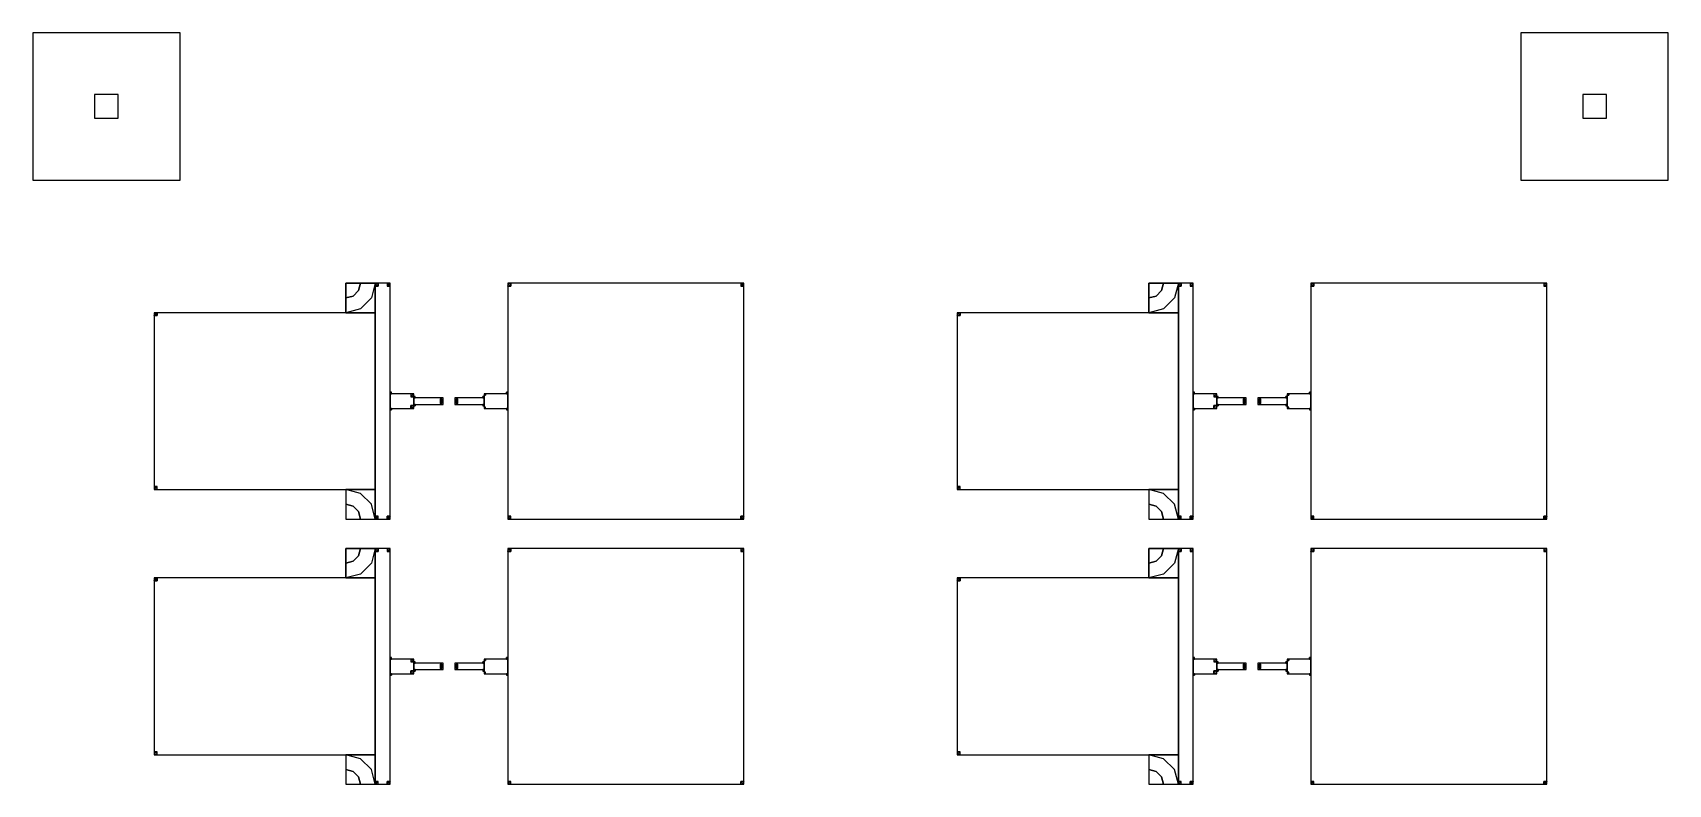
# Model space of a CAD drawing. Extents: x -50899 to 50899, y -48295 to 50898.
# Drawn here: x -25375 to -19825, y 26150 to 28700 of the extents above; entities that cross this region are included whole.
import ezdxf

# ---------------------------------------------------------------- set-up
doc = ezdxf.new("R2010")
doc.units = 0

# ---------------------------------------------------------------- blocks, each defined once
blk = doc.blocks.new('C')
for points in [[(-50, 52850), (-50, 52350), (450, 52350), (450, 52850), (-50, 52850)], [(5000, 52850), (5000, 52350), (5500, 52350), (5500, 52850), (5000, 52850)], [(160, 52640), (160, 52560), (240, 52560), (240, 52640), (160, 52640)], [(5210, 52640), (5210, 52560), (5290, 52560), (5290, 52640), (5210, 52640)], [(1112.5, 51900), (1112.5, 52000), (1012.5, 52000), (1012.5, 51900), (1112.5, 51900)], [(1112.5, 52000), (1099.1, 51950), (1062.5, 51913.4), (1012.5, 51900), (1012.5, 51950), (1037.5, 51956.7), (1055.8, 51975), (1062.5, 52000), (1112.5, 52000)], [(1062.5, 52000), (1055.8, 51975), (1037.5, 51956.7), (1012.5, 51950), (1012.5, 52000), (1012.5, 52000), (1012.5, 52000), (1012.5, 52000), (1062.5, 52000)], [(1162.5, 52000), (1112.5, 52000), (1112.5, 51200), (1162.5, 51200), (1162.5, 52000)], [(1112.5, 52000), (1112.5, 51990), (1122.5, 51990), (1122.5, 52000), (1112.5, 52000)], [(1112.5, 51990), (1113.8, 51995), (1117.5, 51998.7), (1122.5, 52000), (1122.5, 51995), (1120, 51994.3), (1118.2, 51992.5), (1117.5, 51990), (1112.5, 51990)], [(1117.5, 51990), (1118.2, 51992.5), (1120, 51994.3), (1122.5, 51995), (1122.5, 51990), (1122.5, 51990), (1122.5, 51990), (1122.5, 51990), (1117.5, 51990)], [(1152.5, 52000), (1152.5, 51990), (1162.5, 51990), (1162.5, 52000), (1152.5, 52000)], [(1162.5, 51990), (1161.2, 51995), (1157.5, 51998.7), (1152.5, 52000), (1152.5, 51995), (1155, 51994.3), (1156.8, 51992.5), (1157.5, 51990), (1162.5, 51990)], [(1157.5, 51990), (1156.8, 51992.5), (1155, 51994.3), (1152.5, 51995), (1152.5, 51990), (1152.5, 51990), (1152.5, 51990), (1152.5, 51990), (1157.5, 51990)], [(1562.5, 51200), (2362.5, 51200), (2362.5, 52000), (1562.5, 52000), (1562.5, 51200)], [(1562.5, 52000), (1562.5, 51990), (1572.5, 51990), (1572.5, 52000), (1562.5, 52000)], [(1562.5, 51990), (1563.8, 51995), (1567.5, 51998.7), (1572.5, 52000), (1572.5, 51995), (1570, 51994.3), (1568.2, 51992.5), (1567.5, 51990), (1562.5, 51990)], [(1567.5, 51990), (1568.2, 51992.5), (1570, 51994.3), (1572.5, 51995), (1572.5, 51990), (1572.5, 51990), (1572.5, 51990), (1572.5, 51990), (1567.5, 51990)], [(2352.5, 52000), (2352.5, 51990), (2362.5, 51990), (2362.5, 52000), (2352.5, 52000)], [(2362.5, 51990), (2361.2, 51995), (2357.5, 51998.7), (2352.5, 52000), (2352.5, 51995), (2355, 51994.3), (2356.8, 51992.5), (2357.5, 51990), (2362.5, 51990)], [(2357.5, 51990), (2356.8, 51992.5), (2355, 51994.3), (2352.5, 51995), (2352.5, 51990), (2352.5, 51990), (2352.5, 51990), (2352.5, 51990), (2357.5, 51990)], [(3837.5, 51900), (3837.5, 52000), (3737.5, 52000), (3737.5, 51900), (3837.5, 51900)], [(3837.5, 52000), (3824.1, 51950), (3787.5, 51913.4), (3737.5, 51900), (3737.5, 51950), (3762.5, 51956.7), (3780.8, 51975), (3787.5, 52000), (3837.5, 52000)], [(3787.5, 52000), (3780.8, 51975), (3762.5, 51956.7), (3737.5, 51950), (3737.5, 52000), (3737.5, 52000), (3737.5, 52000), (3737.5, 52000), (3787.5, 52000)], [(3887.5, 52000), (3837.5, 52000), (3837.5, 51200), (3887.5, 51200), (3887.5, 52000)], [(3837.5, 52000), (3837.5, 51990), (3847.5, 51990), (3847.5, 52000), (3837.5, 52000)], [(3837.5, 51990), (3838.8, 51995), (3842.5, 51998.7), (3847.5, 52000), (3847.5, 51995), (3845, 51994.3), (3843.2, 51992.5), (3842.5, 51990), (3837.5, 51990)], [(3842.5, 51990), (3843.2, 51992.5), (3845, 51994.3), (3847.5, 51995), (3847.5, 51990), (3847.5, 51990), (3847.5, 51990), (3847.5, 51990), (3842.5, 51990)], [(3877.5, 52000), (3877.5, 51990), (3887.5, 51990), (3887.5, 52000), (3877.5, 52000)], [(3887.5, 51990), (3886.2, 51995), (3882.5, 51998.7), (3877.5, 52000), (3877.5, 51995), (3880, 51994.3), (3881.8, 51992.5), (3882.5, 51990), (3887.5, 51990)], [(3882.5, 51990), (3881.8, 51992.5), (3880, 51994.3), (3877.5, 51995), (3877.5, 51990), (3877.5, 51990), (3877.5, 51990), (3877.5, 51990), (3882.5, 51990)], [(4287.5, 51200), (5087.5, 51200), (5087.5, 52000), (4287.5, 52000), (4287.5, 51200)], [(4287.5, 52000), (4287.5, 51990), (4297.5, 51990), (4297.5, 52000), (4287.5, 52000)], [(4287.5, 51990), (4288.8, 51995), (4292.5, 51998.7), (4297.5, 52000), (4297.5, 51995), (4295, 51994.3), (4293.2, 51992.5), (4292.5, 51990), (4287.5, 51990)], [(4292.5, 51990), (4293.2, 51992.5), (4295, 51994.3), (4297.5, 51995), (4297.5, 51990), (4297.5, 51990), (4297.5, 51990), (4297.5, 51990), (4292.5, 51990)], [(5077.5, 52000), (5077.5, 51990), (5087.5, 51990), (5087.5, 52000), (5077.5, 52000)], [(5087.5, 51990), (5086.2, 51995), (5082.5, 51998.7), (5077.5, 52000), (5077.5, 51995), (5080, 51994.3), (5081.8, 51992.5), (5082.5, 51990), (5087.5, 51990)], [(5082.5, 51990), (5081.8, 51992.5), (5080, 51994.3), (5077.5, 51995), (5077.5, 51990), (5077.5, 51990), (5077.5, 51990), (5077.5, 51990), (5082.5, 51990)], [(1112.5, 51900), (362.5, 51900), (362.5, 51300), (1112.5, 51300), (1112.5, 51900)], [(362.5, 51900), (362.5, 51890), (372.5, 51890), (372.5, 51900), (362.5, 51900)], [(362.5, 51890), (363.8, 51895), (367.5, 51898.7), (372.5, 51900), (372.5, 51895), (370, 51894.3), (368.2, 51892.5), (367.5, 51890), (362.5, 51890)], [(367.5, 51890), (368.2, 51892.5), (370, 51894.3), (372.5, 51895), (372.5, 51890), (372.5, 51890), (372.5, 51890), (372.5, 51890), (367.5, 51890)], [(3837.5, 51900), (3087.5, 51900), (3087.5, 51300), (3837.5, 51300), (3837.5, 51900)], [(3087.5, 51900), (3087.5, 51890), (3097.5, 51890), (3097.5, 51900), (3087.5, 51900)], [(3087.5, 51890), (3088.8, 51895), (3092.5, 51898.7), (3097.5, 51900), (3097.5, 51895), (3095, 51894.3), (3093.2, 51892.5), (3092.5, 51890), (3087.5, 51890)], [(3092.5, 51890), (3093.2, 51892.5), (3095, 51894.3), (3097.5, 51895), (3097.5, 51890), (3097.5, 51890), (3097.5, 51890), (3097.5, 51890), (3092.5, 51890)], [(1167.5, 51625), (1167.5, 51630), (1162.5, 51630), (1162.5, 51625), (1167.5, 51625)], [(1162.5, 51630), (1163.2, 51627.5), (1165, 51625.7), (1167.5, 51625), (1167.5, 51627.5), (1166.2, 51627.8), (1165.3, 51628.8), (1165, 51630), (1162.5, 51630)], [(1243, 51625), (1162.5, 51625), (1162.5, 51575), (1243, 51575), (1243, 51625)], [(1165, 51630), (1165.3, 51628.8), (1166.2, 51627.8), (1167.5, 51627.5), (1167.5, 51630), (1167.5, 51630), (1167.5, 51630), (1167.5, 51630), (1165, 51630)], [(1233, 51625), (1233, 51615), (1243, 51615), (1243, 51625), (1233, 51625)], [(1243, 51615), (1241.7, 51620), (1238, 51623.7), (1233, 51625), (1233, 51620), (1235.5, 51619.3), (1237.3, 51617.5), (1238, 51615), (1243, 51615)], [(1238, 51615), (1237.3, 51617.5), (1235.5, 51619.3), (1233, 51620), (1233, 51615), (1233, 51615), (1233, 51615), (1233, 51615), (1238, 51615)], [(1248, 51611), (1248, 51616), (1243, 51616), (1243, 51611), (1248, 51611)], [(1243, 51616), (1243.7, 51613.5), (1245.5, 51611.7), (1248, 51611), (1248, 51613.5), (1246.8, 51613.8), (1245.8, 51614.8), (1245.5, 51616), (1243, 51616)], [(1245.5, 51616), (1245.8, 51614.8), (1246.8, 51613.8), (1248, 51613.5), (1248, 51616), (1248, 51616), (1248, 51616), (1248, 51616), (1245.5, 51616)], [(1482, 51611), (1482, 51616), (1477, 51616), (1477, 51611), (1482, 51611)], [(1482, 51616), (1481.3, 51613.5), (1479.5, 51611.7), (1477, 51611), (1477, 51613.5), (1478.2, 51613.8), (1479.2, 51614.8), (1479.5, 51616), (1482, 51616)], [(1479.5, 51616), (1479.2, 51614.8), (1478.2, 51613.8), (1477, 51613.5), (1477, 51616), (1477, 51616), (1477, 51616), (1477, 51616), (1479.5, 51616)], [(1482, 51575), (1562.5, 51575), (1562.5, 51625), (1482, 51625), (1482, 51575)], [(1482, 51625), (1482, 51620), (1487, 51620), (1487, 51625), (1482, 51625)], [(1482, 51620), (1482.7, 51622.5), (1484.5, 51624.3), (1487, 51625), (1487, 51622.5), (1485.8, 51622.2), (1484.8, 51621.2), (1484.5, 51620), (1482, 51620)], [(1484.5, 51620), (1484.8, 51621.2), (1485.8, 51622.2), (1487, 51622.5), (1487, 51620), (1487, 51620), (1487, 51620), (1487, 51620), (1484.5, 51620)], [(1562.5, 51625), (1562.5, 51630), (1557.5, 51630), (1557.5, 51625), (1562.5, 51625)], [(1562.5, 51630), (1561.8, 51627.5), (1560, 51625.7), (1557.5, 51625), (1557.5, 51627.5), (1558.8, 51627.8), (1559.7, 51628.8), (1560, 51630), (1562.5, 51630)], [(1560, 51630), (1559.7, 51628.8), (1558.8, 51627.8), (1557.5, 51627.5), (1557.5, 51630), (1557.5, 51630), (1557.5, 51630), (1557.5, 51630), (1560, 51630)], [(3892.5, 51625), (3892.5, 51630), (3887.5, 51630), (3887.5, 51625), (3892.5, 51625)], [(3887.5, 51630), (3888.2, 51627.5), (3890, 51625.7), (3892.5, 51625), (3892.5, 51627.5), (3891.2, 51627.8), (3890.3, 51628.8), (3890, 51630), (3887.5, 51630)], [(3968, 51625), (3887.5, 51625), (3887.5, 51575), (3968, 51575), (3968, 51625)], [(3890, 51630), (3890.3, 51628.8), (3891.2, 51627.8), (3892.5, 51627.5), (3892.5, 51630), (3892.5, 51630), (3892.5, 51630), (3892.5, 51630), (3890, 51630)], [(3958, 51625), (3958, 51615), (3968, 51615), (3968, 51625), (3958, 51625)], [(3968, 51615), (3966.7, 51620), (3963, 51623.7), (3958, 51625), (3958, 51620), (3960.5, 51619.3), (3962.3, 51617.5), (3963, 51615), (3968, 51615)], [(3963, 51615), (3962.3, 51617.5), (3960.5, 51619.3), (3958, 51620), (3958, 51615), (3958, 51615), (3958, 51615), (3958, 51615), (3963, 51615)], [(3973, 51611), (3973, 51616), (3968, 51616), (3968, 51611), (3973, 51611)], [(3968, 51616), (3968.7, 51613.5), (3970.5, 51611.7), (3973, 51611), (3973, 51613.5), (3971.8, 51613.8), (3970.8, 51614.8), (3970.5, 51616), (3968, 51616)], [(3970.5, 51616), (3970.8, 51614.8), (3971.8, 51613.8), (3973, 51613.5), (3973, 51616), (3973, 51616), (3973, 51616), (3973, 51616), (3970.5, 51616)], [(4207, 51611), (4207, 51616), (4202, 51616), (4202, 51611), (4207, 51611)], [(4207, 51616), (4206.3, 51613.5), (4204.5, 51611.7), (4202, 51611), (4202, 51613.5), (4203.2, 51613.8), (4204.2, 51614.8), (4204.5, 51616), (4207, 51616)], [(4204.5, 51616), (4204.2, 51614.8), (4203.2, 51613.8), (4202, 51613.5), (4202, 51616), (4202, 51616), (4202, 51616), (4202, 51616), (4204.5, 51616)], [(4207, 51575), (4287.5, 51575), (4287.5, 51625), (4207, 51625), (4207, 51575)], [(4207, 51625), (4207, 51620), (4212, 51620), (4212, 51625), (4207, 51625)], [(4207, 51620), (4207.7, 51622.5), (4209.5, 51624.3), (4212, 51625), (4212, 51622.5), (4210.8, 51622.2), (4209.8, 51621.2), (4209.5, 51620), (4207, 51620)], [(4209.5, 51620), (4209.8, 51621.2), (4210.8, 51622.2), (4212, 51622.5), (4212, 51620), (4212, 51620), (4212, 51620), (4212, 51620), (4209.5, 51620)], [(4287.5, 51625), (4287.5, 51630), (4282.5, 51630), (4282.5, 51625), (4287.5, 51625)], [(4287.5, 51630), (4286.8, 51627.5), (4285, 51625.7), (4282.5, 51625), (4282.5, 51627.5), (4283.8, 51627.8), (4284.7, 51628.8), (4285, 51630), (4287.5, 51630)], [(4285, 51630), (4284.7, 51628.8), (4283.8, 51627.8), (4282.5, 51627.5), (4282.5, 51630), (4282.5, 51630), (4282.5, 51630), (4282.5, 51630), (4285, 51630)], [(1162.5, 51575), (1162.5, 51570), (1167.5, 51570), (1167.5, 51575), (1162.5, 51575)], [(1162.5, 51570), (1163.2, 51572.5), (1165, 51574.3), (1167.5, 51575), (1167.5, 51572.5), (1166.2, 51572.2), (1165.3, 51571.2), (1165, 51570), (1162.5, 51570)], [(1165, 51570), (1165.3, 51571.2), (1166.2, 51572.2), (1167.5, 51572.5), (1167.5, 51570), (1167.5, 51570), (1167.5, 51570), (1167.5, 51570), (1165, 51570)], [(1243, 51575), (1243, 51585), (1233, 51585), (1233, 51575), (1243, 51575)], [(1243, 51585), (1241.7, 51580), (1238, 51576.3), (1233, 51575), (1233, 51580), (1235.5, 51580.7), (1237.3, 51582.5), (1238, 51585), (1243, 51585)], [(1238, 51585), (1237.3, 51582.5), (1235.5, 51580.7), (1233, 51580), (1233, 51585), (1233, 51585), (1233, 51585), (1233, 51585), (1238, 51585)], [(1343, 51611), (1243, 51611), (1243, 51589), (1343, 51589), (1343, 51611)], [(1243, 51589), (1243, 51584), (1248, 51584), (1248, 51589), (1243, 51589)], [(1243, 51584), (1243.7, 51586.5), (1245.5, 51588.3), (1248, 51589), (1248, 51586.5), (1246.8, 51586.2), (1245.8, 51585.2), (1245.5, 51584), (1243, 51584)], [(1245.5, 51584), (1245.8, 51585.2), (1246.8, 51586.2), (1248, 51586.5), (1248, 51584), (1248, 51584), (1248, 51584), (1248, 51584), (1245.5, 51584)], [(1338, 51607.5), (1333, 51607.5), (1333, 51592.5), (1338, 51592.5), (1338, 51607.5)], [(1343, 51602.5), (1338, 51602.5), (1338, 51597.5), (1343, 51597.5), (1343, 51602.5)], [(1382, 51589), (1482, 51589), (1482, 51611), (1382, 51611), (1382, 51589)], [(1382, 51597.5), (1387, 51597.5), (1387, 51602.5), (1382, 51602.5), (1382, 51597.5)], [(1387, 51592.5), (1392, 51592.5), (1392, 51607.5), (1387, 51607.5), (1387, 51592.5)], [(1477, 51589), (1477, 51584), (1482, 51584), (1482, 51589), (1477, 51589)], [(1482, 51584), (1481.3, 51586.5), (1479.5, 51588.3), (1477, 51589), (1477, 51586.5), (1478.2, 51586.2), (1479.2, 51585.2), (1479.5, 51584), (1482, 51584)], [(1479.5, 51584), (1479.2, 51585.2), (1478.2, 51586.2), (1477, 51586.5), (1477, 51584), (1477, 51584), (1477, 51584), (1477, 51584), (1479.5, 51584)], [(1487, 51575), (1487, 51580), (1482, 51580), (1482, 51575), (1487, 51575)], [(1482, 51580), (1482.7, 51577.5), (1484.5, 51575.7), (1487, 51575), (1487, 51577.5), (1485.8, 51577.8), (1484.8, 51578.8), (1484.5, 51580), (1482, 51580)], [(1484.5, 51580), (1484.8, 51578.8), (1485.8, 51577.8), (1487, 51577.5), (1487, 51580), (1487, 51580), (1487, 51580), (1487, 51580), (1484.5, 51580)], [(1557.5, 51575), (1557.5, 51570), (1562.5, 51570), (1562.5, 51575), (1557.5, 51575)], [(1562.5, 51570), (1561.8, 51572.5), (1560, 51574.3), (1557.5, 51575), (1557.5, 51572.5), (1558.8, 51572.2), (1559.7, 51571.2), (1560, 51570), (1562.5, 51570)], [(1560, 51570), (1559.7, 51571.2), (1558.8, 51572.2), (1557.5, 51572.5), (1557.5, 51570), (1557.5, 51570), (1557.5, 51570), (1557.5, 51570), (1560, 51570)], [(3887.5, 51575), (3887.5, 51570), (3892.5, 51570), (3892.5, 51575), (3887.5, 51575)], [(3887.5, 51570), (3888.2, 51572.5), (3890, 51574.3), (3892.5, 51575), (3892.5, 51572.5), (3891.2, 51572.2), (3890.3, 51571.2), (3890, 51570), (3887.5, 51570)], [(3890, 51570), (3890.3, 51571.2), (3891.2, 51572.2), (3892.5, 51572.5), (3892.5, 51570), (3892.5, 51570), (3892.5, 51570), (3892.5, 51570), (3890, 51570)], [(3968, 51575), (3968, 51585), (3958, 51585), (3958, 51575), (3968, 51575)], [(3968, 51585), (3966.7, 51580), (3963, 51576.3), (3958, 51575), (3958, 51580), (3960.5, 51580.7), (3962.3, 51582.5), (3963, 51585), (3968, 51585)], [(3963, 51585), (3962.3, 51582.5), (3960.5, 51580.7), (3958, 51580), (3958, 51585), (3958, 51585), (3958, 51585), (3958, 51585), (3963, 51585)], [(4068, 51611), (3968, 51611), (3968, 51589), (4068, 51589), (4068, 51611)], [(3968, 51589), (3968, 51584), (3973, 51584), (3973, 51589), (3968, 51589)], [(3968, 51584), (3968.7, 51586.5), (3970.5, 51588.3), (3973, 51589), (3973, 51586.5), (3971.8, 51586.2), (3970.8, 51585.2), (3970.5, 51584), (3968, 51584)], [(3970.5, 51584), (3970.8, 51585.2), (3971.8, 51586.2), (3973, 51586.5), (3973, 51584), (3973, 51584), (3973, 51584), (3973, 51584), (3970.5, 51584)], [(4063, 51607.5), (4058, 51607.5), (4058, 51592.5), (4063, 51592.5), (4063, 51607.5)], [(4068, 51602.5), (4063, 51602.5), (4063, 51597.5), (4068, 51597.5), (4068, 51602.5)], [(4107, 51589), (4207, 51589), (4207, 51611), (4107, 51611), (4107, 51589)], [(4107, 51597.5), (4112, 51597.5), (4112, 51602.5), (4107, 51602.5), (4107, 51597.5)], [(4112, 51592.5), (4117, 51592.5), (4117, 51607.5), (4112, 51607.5), (4112, 51592.5)], [(4202, 51589), (4202, 51584), (4207, 51584), (4207, 51589), (4202, 51589)], [(4207, 51584), (4206.3, 51586.5), (4204.5, 51588.3), (4202, 51589), (4202, 51586.5), (4203.2, 51586.2), (4204.2, 51585.2), (4204.5, 51584), (4207, 51584)], [(4204.5, 51584), (4204.2, 51585.2), (4203.2, 51586.2), (4202, 51586.5), (4202, 51584), (4202, 51584), (4202, 51584), (4202, 51584), (4204.5, 51584)], [(4212, 51575), (4212, 51580), (4207, 51580), (4207, 51575), (4212, 51575)], [(4207, 51580), (4207.7, 51577.5), (4209.5, 51575.7), (4212, 51575), (4212, 51577.5), (4210.8, 51577.8), (4209.8, 51578.8), (4209.5, 51580), (4207, 51580)], [(4209.5, 51580), (4209.8, 51578.8), (4210.8, 51577.8), (4212, 51577.5), (4212, 51580), (4212, 51580), (4212, 51580), (4212, 51580), (4209.5, 51580)], [(4282.5, 51575), (4282.5, 51570), (4287.5, 51570), (4287.5, 51575), (4282.5, 51575)], [(4287.5, 51570), (4286.8, 51572.5), (4285, 51574.3), (4282.5, 51575), (4282.5, 51572.5), (4283.8, 51572.2), (4284.7, 51571.2), (4285, 51570), (4287.5, 51570)], [(4285, 51570), (4284.7, 51571.2), (4283.8, 51572.2), (4282.5, 51572.5), (4282.5, 51570), (4282.5, 51570), (4282.5, 51570), (4282.5, 51570), (4285, 51570)], [(372.5, 51300), (372.5, 51310), (362.5, 51310), (362.5, 51300), (372.5, 51300)], [(362.5, 51310), (363.8, 51305), (367.5, 51301.3), (372.5, 51300), (372.5, 51305), (370, 51305.7), (368.2, 51307.5), (367.5, 51310), (362.5, 51310)], [(367.5, 51310), (368.2, 51307.5), (370, 51305.7), (372.5, 51305), (372.5, 51310), (372.5, 51310), (372.5, 51310), (372.5, 51310), (367.5, 51310)], [(1012.5, 51300), (1012.5, 51200), (1112.5, 51200), (1112.5, 51300), (1012.5, 51300)], [(1112.5, 51200), (1099.1, 51250), (1062.5, 51286.6), (1012.5, 51300), (1012.5, 51250), (1037.5, 51243.3), (1055.8, 51225), (1062.5, 51200), (1112.5, 51200)], [(3097.5, 51300), (3097.5, 51310), (3087.5, 51310), (3087.5, 51300), (3097.5, 51300)], [(3087.5, 51310), (3088.8, 51305), (3092.5, 51301.3), (3097.5, 51300), (3097.5, 51305), (3095, 51305.7), (3093.2, 51307.5), (3092.5, 51310), (3087.5, 51310)], [(3092.5, 51310), (3093.2, 51307.5), (3095, 51305.7), (3097.5, 51305), (3097.5, 51310), (3097.5, 51310), (3097.5, 51310), (3097.5, 51310), (3092.5, 51310)], [(3737.5, 51300), (3737.5, 51200), (3837.5, 51200), (3837.5, 51300), (3737.5, 51300)], [(3837.5, 51200), (3824.1, 51250), (3787.5, 51286.6), (3737.5, 51300), (3737.5, 51250), (3762.5, 51243.3), (3780.8, 51225), (3787.5, 51200), (3837.5, 51200)], [(1062.5, 51200), (1055.8, 51225), (1037.5, 51243.3), (1012.5, 51250), (1012.5, 51200), (1012.5, 51200), (1012.5, 51200), (1012.5, 51200), (1062.5, 51200)], [(3787.5, 51200), (3780.8, 51225), (3762.5, 51243.3), (3737.5, 51250), (3737.5, 51200), (3737.5, 51200), (3737.5, 51200), (3737.5, 51200), (3787.5, 51200)], [(1122.5, 51200), (1122.5, 51210), (1112.5, 51210), (1112.5, 51200), (1122.5, 51200)], [(1112.5, 51210), (1113.8, 51205), (1117.5, 51201.3), (1122.5, 51200), (1122.5, 51205), (1120, 51205.7), (1118.2, 51207.5), (1117.5, 51210), (1112.5, 51210)], [(1117.5, 51210), (1118.2, 51207.5), (1120, 51205.7), (1122.5, 51205), (1122.5, 51210), (1122.5, 51210), (1122.5, 51210), (1122.5, 51210), (1117.5, 51210)], [(1162.5, 51200), (1162.5, 51210), (1152.5, 51210), (1152.5, 51200), (1162.5, 51200)], [(1162.5, 51210), (1161.2, 51205), (1157.5, 51201.3), (1152.5, 51200), (1152.5, 51205), (1155, 51205.7), (1156.8, 51207.5), (1157.5, 51210), (1162.5, 51210)], [(1157.5, 51210), (1156.8, 51207.5), (1155, 51205.7), (1152.5, 51205), (1152.5, 51210), (1152.5, 51210), (1152.5, 51210), (1152.5, 51210), (1157.5, 51210)], [(1572.5, 51200), (1572.5, 51210), (1562.5, 51210), (1562.5, 51200), (1572.5, 51200)], [(1562.5, 51210), (1563.8, 51205), (1567.5, 51201.3), (1572.5, 51200), (1572.5, 51205), (1570, 51205.7), (1568.2, 51207.5), (1567.5, 51210), (1562.5, 51210)], [(1567.5, 51210), (1568.2, 51207.5), (1570, 51205.7), (1572.5, 51205), (1572.5, 51210), (1572.5, 51210), (1572.5, 51210), (1572.5, 51210), (1567.5, 51210)], [(2362.5, 51200), (2362.5, 51210), (2352.5, 51210), (2352.5, 51200), (2362.5, 51200)], [(2362.5, 51210), (2361.2, 51205), (2357.5, 51201.3), (2352.5, 51200), (2352.5, 51205), (2355, 51205.7), (2356.8, 51207.5), (2357.5, 51210), (2362.5, 51210)], [(2357.5, 51210), (2356.8, 51207.5), (2355, 51205.7), (2352.5, 51205), (2352.5, 51210), (2352.5, 51210), (2352.5, 51210), (2352.5, 51210), (2357.5, 51210)], [(3847.5, 51200), (3847.5, 51210), (3837.5, 51210), (3837.5, 51200), (3847.5, 51200)], [(3837.5, 51210), (3838.8, 51205), (3842.5, 51201.3), (3847.5, 51200), (3847.5, 51205), (3845, 51205.7), (3843.2, 51207.5), (3842.5, 51210), (3837.5, 51210)], [(3842.5, 51210), (3843.2, 51207.5), (3845, 51205.7), (3847.5, 51205), (3847.5, 51210), (3847.5, 51210), (3847.5, 51210), (3847.5, 51210), (3842.5, 51210)], [(3887.5, 51200), (3887.5, 51210), (3877.5, 51210), (3877.5, 51200), (3887.5, 51200)], [(3887.5, 51210), (3886.2, 51205), (3882.5, 51201.3), (3877.5, 51200), (3877.5, 51205), (3880, 51205.7), (3881.8, 51207.5), (3882.5, 51210), (3887.5, 51210)], [(3882.5, 51210), (3881.8, 51207.5), (3880, 51205.7), (3877.5, 51205), (3877.5, 51210), (3877.5, 51210), (3877.5, 51210), (3877.5, 51210), (3882.5, 51210)], [(4297.5, 51200), (4297.5, 51210), (4287.5, 51210), (4287.5, 51200), (4297.5, 51200)], [(4287.5, 51210), (4288.8, 51205), (4292.5, 51201.3), (4297.5, 51200), (4297.5, 51205), (4295, 51205.7), (4293.2, 51207.5), (4292.5, 51210), (4287.5, 51210)], [(4292.5, 51210), (4293.2, 51207.5), (4295, 51205.7), (4297.5, 51205), (4297.5, 51210), (4297.5, 51210), (4297.5, 51210), (4297.5, 51210), (4292.5, 51210)], [(5087.5, 51200), (5087.5, 51210), (5077.5, 51210), (5077.5, 51200), (5087.5, 51200)], [(5087.5, 51210), (5086.2, 51205), (5082.5, 51201.3), (5077.5, 51200), (5077.5, 51205), (5080, 51205.7), (5081.8, 51207.5), (5082.5, 51210), (5087.5, 51210)], [(5082.5, 51210), (5081.8, 51207.5), (5080, 51205.7), (5077.5, 51205), (5077.5, 51210), (5077.5, 51210), (5077.5, 51210), (5077.5, 51210), (5082.5, 51210)], [(1112.5, 51000), (1112.5, 51100), (1012.5, 51100), (1012.5, 51000), (1112.5, 51000)], [(1112.5, 51100), (1099.1, 51050), (1062.5, 51013.4), (1012.5, 51000), (1012.5, 51050), (1037.5, 51056.7), (1055.8, 51075), (1062.5, 51100), (1112.5, 51100)], [(1062.5, 51100), (1055.8, 51075), (1037.5, 51056.7), (1012.5, 51050), (1012.5, 51100), (1012.5, 51100), (1012.5, 51100), (1012.5, 51100), (1062.5, 51100)], [(1162.5, 51100), (1112.5, 51100), (1112.5, 50300), (1162.5, 50300), (1162.5, 51100)], [(1112.5, 51100), (1112.5, 51090), (1122.5, 51090), (1122.5, 51100), (1112.5, 51100)], [(1112.5, 51090), (1113.8, 51095), (1117.5, 51098.7), (1122.5, 51100), (1122.5, 51095), (1120, 51094.3), (1118.2, 51092.5), (1117.5, 51090), (1112.5, 51090)], [(1117.5, 51090), (1118.2, 51092.5), (1120, 51094.3), (1122.5, 51095), (1122.5, 51090), (1122.5, 51090), (1122.5, 51090), (1122.5, 51090), (1117.5, 51090)], [(1152.5, 51100), (1152.5, 51090), (1162.5, 51090), (1162.5, 51100), (1152.5, 51100)], [(1162.5, 51090), (1161.2, 51095), (1157.5, 51098.7), (1152.5, 51100), (1152.5, 51095), (1155, 51094.3), (1156.8, 51092.5), (1157.5, 51090), (1162.5, 51090)], [(1157.5, 51090), (1156.8, 51092.5), (1155, 51094.3), (1152.5, 51095), (1152.5, 51090), (1152.5, 51090), (1152.5, 51090), (1152.5, 51090), (1157.5, 51090)], [(1562.5, 50300), (2362.5, 50300), (2362.5, 51100), (1562.5, 51100), (1562.5, 50300)], [(1562.5, 51100), (1562.5, 51090), (1572.5, 51090), (1572.5, 51100), (1562.5, 51100)], [(1562.5, 51090), (1563.8, 51095), (1567.5, 51098.7), (1572.5, 51100), (1572.5, 51095), (1570, 51094.3), (1568.2, 51092.5), (1567.5, 51090), (1562.5, 51090)], [(1567.5, 51090), (1568.2, 51092.5), (1570, 51094.3), (1572.5, 51095), (1572.5, 51090), (1572.5, 51090), (1572.5, 51090), (1572.5, 51090), (1567.5, 51090)], [(2352.5, 51100), (2352.5, 51090), (2362.5, 51090), (2362.5, 51100), (2352.5, 51100)], [(2362.5, 51090), (2361.2, 51095), (2357.5, 51098.7), (2352.5, 51100), (2352.5, 51095), (2355, 51094.3), (2356.8, 51092.5), (2357.5, 51090), (2362.5, 51090)], [(2357.5, 51090), (2356.8, 51092.5), (2355, 51094.3), (2352.5, 51095), (2352.5, 51090), (2352.5, 51090), (2352.5, 51090), (2352.5, 51090), (2357.5, 51090)], [(3837.5, 51000), (3837.5, 51100), (3737.5, 51100), (3737.5, 51000), (3837.5, 51000)], [(3837.5, 51100), (3824.1, 51050), (3787.5, 51013.4), (3737.5, 51000), (3737.5, 51050), (3762.5, 51056.7), (3780.8, 51075), (3787.5, 51100), (3837.5, 51100)], [(3787.5, 51100), (3780.8, 51075), (3762.5, 51056.7), (3737.5, 51050), (3737.5, 51100), (3737.5, 51100), (3737.5, 51100), (3737.5, 51100), (3787.5, 51100)], [(3887.5, 51100), (3837.5, 51100), (3837.5, 50300), (3887.5, 50300), (3887.5, 51100)], [(3837.5, 51100), (3837.5, 51090), (3847.5, 51090), (3847.5, 51100), (3837.5, 51100)], [(3837.5, 51090), (3838.8, 51095), (3842.5, 51098.7), (3847.5, 51100), (3847.5, 51095), (3845, 51094.3), (3843.2, 51092.5), (3842.5, 51090), (3837.5, 51090)], [(3842.5, 51090), (3843.2, 51092.5), (3845, 51094.3), (3847.5, 51095), (3847.5, 51090), (3847.5, 51090), (3847.5, 51090), (3847.5, 51090), (3842.5, 51090)], [(3877.5, 51100), (3877.5, 51090), (3887.5, 51090), (3887.5, 51100), (3877.5, 51100)], [(3887.5, 51090), (3886.2, 51095), (3882.5, 51098.7), (3877.5, 51100), (3877.5, 51095), (3880, 51094.3), (3881.8, 51092.5), (3882.5, 51090), (3887.5, 51090)], [(3882.5, 51090), (3881.8, 51092.5), (3880, 51094.3), (3877.5, 51095), (3877.5, 51090), (3877.5, 51090), (3877.5, 51090), (3877.5, 51090), (3882.5, 51090)], [(4287.5, 50300), (5087.5, 50300), (5087.5, 51100), (4287.5, 51100), (4287.5, 50300)], [(4287.5, 51100), (4287.5, 51090), (4297.5, 51090), (4297.5, 51100), (4287.5, 51100)], [(4287.5, 51090), (4288.8, 51095), (4292.5, 51098.7), (4297.5, 51100), (4297.5, 51095), (4295, 51094.3), (4293.2, 51092.5), (4292.5, 51090), (4287.5, 51090)], [(4292.5, 51090), (4293.2, 51092.5), (4295, 51094.3), (4297.5, 51095), (4297.5, 51090), (4297.5, 51090), (4297.5, 51090), (4297.5, 51090), (4292.5, 51090)], [(5077.5, 51100), (5077.5, 51090), (5087.5, 51090), (5087.5, 51100), (5077.5, 51100)], [(5087.5, 51090), (5086.2, 51095), (5082.5, 51098.7), (5077.5, 51100), (5077.5, 51095), (5080, 51094.3), (5081.8, 51092.5), (5082.5, 51090), (5087.5, 51090)], [(5082.5, 51090), (5081.8, 51092.5), (5080, 51094.3), (5077.5, 51095), (5077.5, 51090), (5077.5, 51090), (5077.5, 51090), (5077.5, 51090), (5082.5, 51090)], [(1112.5, 51000), (362.5, 51000), (362.5, 50400), (1112.5, 50400), (1112.5, 51000)], [(362.5, 51000), (362.5, 50990), (372.5, 50990), (372.5, 51000), (362.5, 51000)], [(362.5, 50990), (363.8, 50995), (367.5, 50998.7), (372.5, 51000), (372.5, 50995), (370, 50994.3), (368.2, 50992.5), (367.5, 50990), (362.5, 50990)], [(367.5, 50990), (368.2, 50992.5), (370, 50994.3), (372.5, 50995), (372.5, 50990), (372.5, 50990), (372.5, 50990), (372.5, 50990), (367.5, 50990)], [(3837.5, 51000), (3087.5, 51000), (3087.5, 50400), (3837.5, 50400), (3837.5, 51000)], [(3087.5, 51000), (3087.5, 50990), (3097.5, 50990), (3097.5, 51000), (3087.5, 51000)], [(3087.5, 50990), (3088.8, 50995), (3092.5, 50998.7), (3097.5, 51000), (3097.5, 50995), (3095, 50994.3), (3093.2, 50992.5), (3092.5, 50990), (3087.5, 50990)], [(3092.5, 50990), (3093.2, 50992.5), (3095, 50994.3), (3097.5, 50995), (3097.5, 50990), (3097.5, 50990), (3097.5, 50990), (3097.5, 50990), (3092.5, 50990)], [(1167.5, 50725), (1167.5, 50730), (1162.5, 50730), (1162.5, 50725), (1167.5, 50725)], [(1162.5, 50730), (1163.2, 50727.5), (1165, 50725.7), (1167.5, 50725), (1167.5, 50727.5), (1166.2, 50727.8), (1165.3, 50728.8), (1165, 50730), (1162.5, 50730)], [(1165, 50730), (1165.3, 50728.8), (1166.2, 50727.8), (1167.5, 50727.5), (1167.5, 50730), (1167.5, 50730), (1167.5, 50730), (1167.5, 50730), (1165, 50730)], [(1562.5, 50725), (1562.5, 50730), (1557.5, 50730), (1557.5, 50725), (1562.5, 50725)], [(1562.5, 50730), (1561.8, 50727.5), (1560, 50725.7), (1557.5, 50725), (1557.5, 50727.5), (1558.8, 50727.8), (1559.7, 50728.8), (1560, 50730), (1562.5, 50730)], [(1560, 50730), (1559.7, 50728.8), (1558.8, 50727.8), (1557.5, 50727.5), (1557.5, 50730), (1557.5, 50730), (1557.5, 50730), (1557.5, 50730), (1560, 50730)], [(3892.5, 50725), (3892.5, 50730), (3887.5, 50730), (3887.5, 50725), (3892.5, 50725)], [(3887.5, 50730), (3888.2, 50727.5), (3890, 50725.7), (3892.5, 50725), (3892.5, 50727.5), (3891.2, 50727.8), (3890.3, 50728.8), (3890, 50730), (3887.5, 50730)], [(3890, 50730), (3890.3, 50728.8), (3891.2, 50727.8), (3892.5, 50727.5), (3892.5, 50730), (3892.5, 50730), (3892.5, 50730), (3892.5, 50730), (3890, 50730)], [(4287.5, 50725), (4287.5, 50730), (4282.5, 50730), (4282.5, 50725), (4287.5, 50725)], [(4287.5, 50730), (4286.8, 50727.5), (4285, 50725.7), (4282.5, 50725), (4282.5, 50727.5), (4283.8, 50727.8), (4284.7, 50728.8), (4285, 50730), (4287.5, 50730)], [(4285, 50730), (4284.7, 50728.8), (4283.8, 50727.8), (4282.5, 50727.5), (4282.5, 50730), (4282.5, 50730), (4282.5, 50730), (4282.5, 50730), (4285, 50730)], [(1243, 50725), (1162.5, 50725), (1162.5, 50675), (1243, 50675), (1243, 50725)], [(1162.5, 50675), (1162.5, 50670), (1167.5, 50670), (1167.5, 50675), (1162.5, 50675)], [(1162.5, 50670), (1163.2, 50672.5), (1165, 50674.3), (1167.5, 50675), (1167.5, 50672.5), (1166.2, 50672.2), (1165.3, 50671.2), (1165, 50670), (1162.5, 50670)], [(1165, 50670), (1165.3, 50671.2), (1166.2, 50672.2), (1167.5, 50672.5), (1167.5, 50670), (1167.5, 50670), (1167.5, 50670), (1167.5, 50670), (1165, 50670)], [(1233, 50725), (1233, 50715), (1243, 50715), (1243, 50725), (1233, 50725)], [(1243, 50715), (1241.7, 50720), (1238, 50723.7), (1233, 50725), (1233, 50720), (1235.5, 50719.3), (1237.3, 50717.5), (1238, 50715), (1243, 50715)], [(1238, 50715), (1237.3, 50717.5), (1235.5, 50719.3), (1233, 50720), (1233, 50715), (1233, 50715), (1233, 50715), (1233, 50715), (1238, 50715)], [(1243, 50675), (1243, 50685), (1233, 50685), (1233, 50675), (1243, 50675)], [(1243, 50685), (1241.7, 50680), (1238, 50676.3), (1233, 50675), (1233, 50680), (1235.5, 50680.7), (1237.3, 50682.5), (1238, 50685), (1243, 50685)], [(1238, 50685), (1237.3, 50682.5), (1235.5, 50680.7), (1233, 50680), (1233, 50685), (1233, 50685), (1233, 50685), (1233, 50685), (1238, 50685)], [(1248, 50711), (1248, 50716), (1243, 50716), (1243, 50711), (1248, 50711)], [(1243, 50716), (1243.7, 50713.5), (1245.5, 50711.7), (1248, 50711), (1248, 50713.5), (1246.8, 50713.8), (1245.8, 50714.8), (1245.5, 50716), (1243, 50716)], [(1343, 50711), (1243, 50711), (1243, 50689), (1343, 50689), (1343, 50711)], [(1243, 50689), (1243, 50684), (1248, 50684), (1248, 50689), (1243, 50689)], [(1243, 50684), (1243.7, 50686.5), (1245.5, 50688.3), (1248, 50689), (1248, 50686.5), (1246.8, 50686.2), (1245.8, 50685.2), (1245.5, 50684), (1243, 50684)], [(1245.5, 50716), (1245.8, 50714.8), (1246.8, 50713.8), (1248, 50713.5), (1248, 50716), (1248, 50716), (1248, 50716), (1248, 50716), (1245.5, 50716)], [(1245.5, 50684), (1245.8, 50685.2), (1246.8, 50686.2), (1248, 50686.5), (1248, 50684), (1248, 50684), (1248, 50684), (1248, 50684), (1245.5, 50684)], [(1338, 50707.5), (1333, 50707.5), (1333, 50692.5), (1338, 50692.5), (1338, 50707.5)], [(1343, 50702.5), (1338, 50702.5), (1338, 50697.5), (1343, 50697.5), (1343, 50702.5)], [(1382, 50689), (1482, 50689), (1482, 50711), (1382, 50711), (1382, 50689)], [(1382, 50697.5), (1387, 50697.5), (1387, 50702.5), (1382, 50702.5), (1382, 50697.5)], [(1387, 50692.5), (1392, 50692.5), (1392, 50707.5), (1387, 50707.5), (1387, 50692.5)], [(1482, 50711), (1482, 50716), (1477, 50716), (1477, 50711), (1482, 50711)], [(1482, 50716), (1481.3, 50713.5), (1479.5, 50711.7), (1477, 50711), (1477, 50713.5), (1478.2, 50713.8), (1479.2, 50714.8), (1479.5, 50716), (1482, 50716)], [(1479.5, 50716), (1479.2, 50714.8), (1478.2, 50713.8), (1477, 50713.5), (1477, 50716), (1477, 50716), (1477, 50716), (1477, 50716), (1479.5, 50716)], [(1477, 50689), (1477, 50684), (1482, 50684), (1482, 50689), (1477, 50689)], [(1482, 50684), (1481.3, 50686.5), (1479.5, 50688.3), (1477, 50689), (1477, 50686.5), (1478.2, 50686.2), (1479.2, 50685.2), (1479.5, 50684), (1482, 50684)], [(1479.5, 50684), (1479.2, 50685.2), (1478.2, 50686.2), (1477, 50686.5), (1477, 50684), (1477, 50684), (1477, 50684), (1477, 50684), (1479.5, 50684)], [(1482, 50675), (1562.5, 50675), (1562.5, 50725), (1482, 50725), (1482, 50675)], [(1482, 50725), (1482, 50720), (1487, 50720), (1487, 50725), (1482, 50725)], [(1482, 50720), (1482.7, 50722.5), (1484.5, 50724.3), (1487, 50725), (1487, 50722.5), (1485.8, 50722.2), (1484.8, 50721.2), (1484.5, 50720), (1482, 50720)], [(1487, 50675), (1487, 50680), (1482, 50680), (1482, 50675), (1487, 50675)], [(1482, 50680), (1482.7, 50677.5), (1484.5, 50675.7), (1487, 50675), (1487, 50677.5), (1485.8, 50677.8), (1484.8, 50678.8), (1484.5, 50680), (1482, 50680)], [(1484.5, 50720), (1484.8, 50721.2), (1485.8, 50722.2), (1487, 50722.5), (1487, 50720), (1487, 50720), (1487, 50720), (1487, 50720), (1484.5, 50720)], [(1484.5, 50680), (1484.8, 50678.8), (1485.8, 50677.8), (1487, 50677.5), (1487, 50680), (1487, 50680), (1487, 50680), (1487, 50680), (1484.5, 50680)], [(1557.5, 50675), (1557.5, 50670), (1562.5, 50670), (1562.5, 50675), (1557.5, 50675)], [(1562.5, 50670), (1561.8, 50672.5), (1560, 50674.3), (1557.5, 50675), (1557.5, 50672.5), (1558.8, 50672.2), (1559.7, 50671.2), (1560, 50670), (1562.5, 50670)], [(1560, 50670), (1559.7, 50671.2), (1558.8, 50672.2), (1557.5, 50672.5), (1557.5, 50670), (1557.5, 50670), (1557.5, 50670), (1557.5, 50670), (1560, 50670)], [(3968, 50725), (3887.5, 50725), (3887.5, 50675), (3968, 50675), (3968, 50725)], [(3887.5, 50675), (3887.5, 50670), (3892.5, 50670), (3892.5, 50675), (3887.5, 50675)], [(3887.5, 50670), (3888.2, 50672.5), (3890, 50674.3), (3892.5, 50675), (3892.5, 50672.5), (3891.2, 50672.2), (3890.3, 50671.2), (3890, 50670), (3887.5, 50670)], [(3890, 50670), (3890.3, 50671.2), (3891.2, 50672.2), (3892.5, 50672.5), (3892.5, 50670), (3892.5, 50670), (3892.5, 50670), (3892.5, 50670), (3890, 50670)], [(3958, 50725), (3958, 50715), (3968, 50715), (3968, 50725), (3958, 50725)], [(3968, 50715), (3966.7, 50720), (3963, 50723.7), (3958, 50725), (3958, 50720), (3960.5, 50719.3), (3962.3, 50717.5), (3963, 50715), (3968, 50715)], [(3963, 50715), (3962.3, 50717.5), (3960.5, 50719.3), (3958, 50720), (3958, 50715), (3958, 50715), (3958, 50715), (3958, 50715), (3963, 50715)], [(3968, 50675), (3968, 50685), (3958, 50685), (3958, 50675), (3968, 50675)], [(3968, 50685), (3966.7, 50680), (3963, 50676.3), (3958, 50675), (3958, 50680), (3960.5, 50680.7), (3962.3, 50682.5), (3963, 50685), (3968, 50685)], [(3963, 50685), (3962.3, 50682.5), (3960.5, 50680.7), (3958, 50680), (3958, 50685), (3958, 50685), (3958, 50685), (3958, 50685), (3963, 50685)], [(3973, 50711), (3973, 50716), (3968, 50716), (3968, 50711), (3973, 50711)], [(3968, 50716), (3968.7, 50713.5), (3970.5, 50711.7), (3973, 50711), (3973, 50713.5), (3971.8, 50713.8), (3970.8, 50714.8), (3970.5, 50716), (3968, 50716)], [(4068, 50711), (3968, 50711), (3968, 50689), (4068, 50689), (4068, 50711)], [(3968, 50689), (3968, 50684), (3973, 50684), (3973, 50689), (3968, 50689)], [(3968, 50684), (3968.7, 50686.5), (3970.5, 50688.3), (3973, 50689), (3973, 50686.5), (3971.8, 50686.2), (3970.8, 50685.2), (3970.5, 50684), (3968, 50684)], [(3970.5, 50716), (3970.8, 50714.8), (3971.8, 50713.8), (3973, 50713.5), (3973, 50716), (3973, 50716), (3973, 50716), (3973, 50716), (3970.5, 50716)], [(3970.5, 50684), (3970.8, 50685.2), (3971.8, 50686.2), (3973, 50686.5), (3973, 50684), (3973, 50684), (3973, 50684), (3973, 50684), (3970.5, 50684)], [(4063, 50707.5), (4058, 50707.5), (4058, 50692.5), (4063, 50692.5), (4063, 50707.5)], [(4068, 50702.5), (4063, 50702.5), (4063, 50697.5), (4068, 50697.5), (4068, 50702.5)], [(4107, 50689), (4207, 50689), (4207, 50711), (4107, 50711), (4107, 50689)], [(4107, 50697.5), (4112, 50697.5), (4112, 50702.5), (4107, 50702.5), (4107, 50697.5)], [(4112, 50692.5), (4117, 50692.5), (4117, 50707.5), (4112, 50707.5), (4112, 50692.5)], [(4207, 50711), (4207, 50716), (4202, 50716), (4202, 50711), (4207, 50711)], [(4207, 50716), (4206.3, 50713.5), (4204.5, 50711.7), (4202, 50711), (4202, 50713.5), (4203.2, 50713.8), (4204.2, 50714.8), (4204.5, 50716), (4207, 50716)], [(4204.5, 50716), (4204.2, 50714.8), (4203.2, 50713.8), (4202, 50713.5), (4202, 50716), (4202, 50716), (4202, 50716), (4202, 50716), (4204.5, 50716)], [(4202, 50689), (4202, 50684), (4207, 50684), (4207, 50689), (4202, 50689)], [(4207, 50684), (4206.3, 50686.5), (4204.5, 50688.3), (4202, 50689), (4202, 50686.5), (4203.2, 50686.2), (4204.2, 50685.2), (4204.5, 50684), (4207, 50684)], [(4204.5, 50684), (4204.2, 50685.2), (4203.2, 50686.2), (4202, 50686.5), (4202, 50684), (4202, 50684), (4202, 50684), (4202, 50684), (4204.5, 50684)], [(4207, 50675), (4287.5, 50675), (4287.5, 50725), (4207, 50725), (4207, 50675)], [(4207, 50725), (4207, 50720), (4212, 50720), (4212, 50725), (4207, 50725)], [(4207, 50720), (4207.7, 50722.5), (4209.5, 50724.3), (4212, 50725), (4212, 50722.5), (4210.8, 50722.2), (4209.8, 50721.2), (4209.5, 50720), (4207, 50720)], [(4212, 50675), (4212, 50680), (4207, 50680), (4207, 50675), (4212, 50675)], [(4207, 50680), (4207.7, 50677.5), (4209.5, 50675.7), (4212, 50675), (4212, 50677.5), (4210.8, 50677.8), (4209.8, 50678.8), (4209.5, 50680), (4207, 50680)], [(4209.5, 50720), (4209.8, 50721.2), (4210.8, 50722.2), (4212, 50722.5), (4212, 50720), (4212, 50720), (4212, 50720), (4212, 50720), (4209.5, 50720)], [(4209.5, 50680), (4209.8, 50678.8), (4210.8, 50677.8), (4212, 50677.5), (4212, 50680), (4212, 50680), (4212, 50680), (4212, 50680), (4209.5, 50680)], [(4282.5, 50675), (4282.5, 50670), (4287.5, 50670), (4287.5, 50675), (4282.5, 50675)], [(4287.5, 50670), (4286.8, 50672.5), (4285, 50674.3), (4282.5, 50675), (4282.5, 50672.5), (4283.8, 50672.2), (4284.7, 50671.2), (4285, 50670), (4287.5, 50670)], [(4285, 50670), (4284.7, 50671.2), (4283.8, 50672.2), (4282.5, 50672.5), (4282.5, 50670), (4282.5, 50670), (4282.5, 50670), (4282.5, 50670), (4285, 50670)], [(372.5, 50400), (372.5, 50410), (362.5, 50410), (362.5, 50400), (372.5, 50400)], [(362.5, 50410), (363.8, 50405), (367.5, 50401.3), (372.5, 50400), (372.5, 50405), (370, 50405.7), (368.2, 50407.5), (367.5, 50410), (362.5, 50410)], [(367.5, 50410), (368.2, 50407.5), (370, 50405.7), (372.5, 50405), (372.5, 50410), (372.5, 50410), (372.5, 50410), (372.5, 50410), (367.5, 50410)], [(1012.5, 50400), (1012.5, 50300), (1112.5, 50300), (1112.5, 50400), (1012.5, 50400)], [(1112.5, 50300), (1099.1, 50350), (1062.5, 50386.6), (1012.5, 50400), (1012.5, 50350), (1037.5, 50343.3), (1055.8, 50325), (1062.5, 50300), (1112.5, 50300)], [(3097.5, 50400), (3097.5, 50410), (3087.5, 50410), (3087.5, 50400), (3097.5, 50400)], [(3087.5, 50410), (3088.8, 50405), (3092.5, 50401.3), (3097.5, 50400), (3097.5, 50405), (3095, 50405.7), (3093.2, 50407.5), (3092.5, 50410), (3087.5, 50410)], [(3092.5, 50410), (3093.2, 50407.5), (3095, 50405.7), (3097.5, 50405), (3097.5, 50410), (3097.5, 50410), (3097.5, 50410), (3097.5, 50410), (3092.5, 50410)], [(3737.5, 50400), (3737.5, 50300), (3837.5, 50300), (3837.5, 50400), (3737.5, 50400)], [(3837.5, 50300), (3824.1, 50350), (3787.5, 50386.6), (3737.5, 50400), (3737.5, 50350), (3762.5, 50343.3), (3780.8, 50325), (3787.5, 50300), (3837.5, 50300)], [(1062.5, 50300), (1055.8, 50325), (1037.5, 50343.3), (1012.5, 50350), (1012.5, 50300), (1012.5, 50300), (1012.5, 50300), (1012.5, 50300), (1062.5, 50300)], [(3787.5, 50300), (3780.8, 50325), (3762.5, 50343.3), (3737.5, 50350), (3737.5, 50300), (3737.5, 50300), (3737.5, 50300), (3737.5, 50300), (3787.5, 50300)], [(1122.5, 50300), (1122.5, 50310), (1112.5, 50310), (1112.5, 50300), (1122.5, 50300)], [(1112.5, 50310), (1113.8, 50305), (1117.5, 50301.3), (1122.5, 50300), (1122.5, 50305), (1120, 50305.7), (1118.2, 50307.5), (1117.5, 50310), (1112.5, 50310)], [(1117.5, 50310), (1118.2, 50307.5), (1120, 50305.7), (1122.5, 50305), (1122.5, 50310), (1122.5, 50310), (1122.5, 50310), (1122.5, 50310), (1117.5, 50310)], [(1162.5, 50300), (1162.5, 50310), (1152.5, 50310), (1152.5, 50300), (1162.5, 50300)], [(1162.5, 50310), (1161.2, 50305), (1157.5, 50301.3), (1152.5, 50300), (1152.5, 50305), (1155, 50305.7), (1156.8, 50307.5), (1157.5, 50310), (1162.5, 50310)], [(1157.5, 50310), (1156.8, 50307.5), (1155, 50305.7), (1152.5, 50305), (1152.5, 50310), (1152.5, 50310), (1152.5, 50310), (1152.5, 50310), (1157.5, 50310)], [(1572.5, 50300), (1572.5, 50310), (1562.5, 50310), (1562.5, 50300), (1572.5, 50300)], [(1562.5, 50310), (1563.8, 50305), (1567.5, 50301.3), (1572.5, 50300), (1572.5, 50305), (1570, 50305.7), (1568.2, 50307.5), (1567.5, 50310), (1562.5, 50310)], [(1567.5, 50310), (1568.2, 50307.5), (1570, 50305.7), (1572.5, 50305), (1572.5, 50310), (1572.5, 50310), (1572.5, 50310), (1572.5, 50310), (1567.5, 50310)], [(2362.5, 50300), (2362.5, 50310), (2352.5, 50310), (2352.5, 50300), (2362.5, 50300)], [(2362.5, 50310), (2361.2, 50305), (2357.5, 50301.3), (2352.5, 50300), (2352.5, 50305), (2355, 50305.7), (2356.8, 50307.5), (2357.5, 50310), (2362.5, 50310)], [(2357.5, 50310), (2356.8, 50307.5), (2355, 50305.7), (2352.5, 50305), (2352.5, 50310), (2352.5, 50310), (2352.5, 50310), (2352.5, 50310), (2357.5, 50310)], [(3847.5, 50300), (3847.5, 50310), (3837.5, 50310), (3837.5, 50300), (3847.5, 50300)], [(3837.5, 50310), (3838.8, 50305), (3842.5, 50301.3), (3847.5, 50300), (3847.5, 50305), (3845, 50305.7), (3843.2, 50307.5), (3842.5, 50310), (3837.5, 50310)], [(3842.5, 50310), (3843.2, 50307.5), (3845, 50305.7), (3847.5, 50305), (3847.5, 50310), (3847.5, 50310), (3847.5, 50310), (3847.5, 50310), (3842.5, 50310)], [(3887.5, 50300), (3887.5, 50310), (3877.5, 50310), (3877.5, 50300), (3887.5, 50300)], [(3887.5, 50310), (3886.2, 50305), (3882.5, 50301.3), (3877.5, 50300), (3877.5, 50305), (3880, 50305.7), (3881.8, 50307.5), (3882.5, 50310), (3887.5, 50310)], [(3882.5, 50310), (3881.8, 50307.5), (3880, 50305.7), (3877.5, 50305), (3877.5, 50310), (3877.5, 50310), (3877.5, 50310), (3877.5, 50310), (3882.5, 50310)], [(4297.5, 50300), (4297.5, 50310), (4287.5, 50310), (4287.5, 50300), (4297.5, 50300)], [(4287.5, 50310), (4288.8, 50305), (4292.5, 50301.3), (4297.5, 50300), (4297.5, 50305), (4295, 50305.7), (4293.2, 50307.5), (4292.5, 50310), (4287.5, 50310)], [(4292.5, 50310), (4293.2, 50307.5), (4295, 50305.7), (4297.5, 50305), (4297.5, 50310), (4297.5, 50310), (4297.5, 50310), (4297.5, 50310), (4292.5, 50310)], [(5087.5, 50300), (5087.5, 50310), (5077.5, 50310), (5077.5, 50300), (5087.5, 50300)], [(5087.5, 50310), (5086.2, 50305), (5082.5, 50301.3), (5077.5, 50300), (5077.5, 50305), (5080, 50305.7), (5081.8, 50307.5), (5082.5, 50310), (5087.5, 50310)], [(5082.5, 50310), (5081.8, 50307.5), (5080, 50305.7), (5077.5, 50305), (5077.5, 50310), (5077.5, 50310), (5077.5, 50310), (5077.5, 50310), (5082.5, 50310)]]:
    blk.add_lwpolyline(points)

msp = doc.modelspace()

# ---------------------------------------------------------------- block references
msp.add_blockref('C', (-25325, -24150))

doc.saveas('drawing.dxf')
